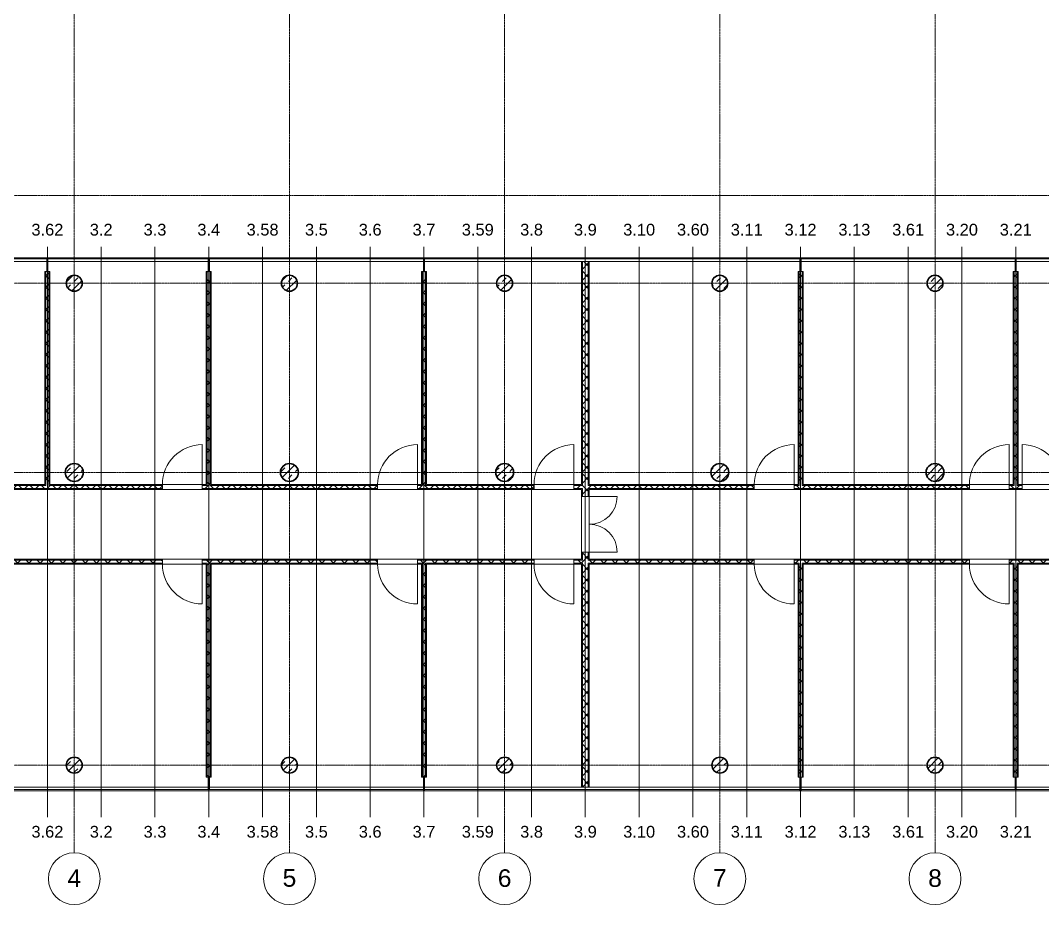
# Model space of a CAD drawing. Header units: millimetres. Extents: x -309577 to 26510, y -302335 to 26695.
# Drawn here: x -278389 to -252740, y -297783 to -275583 of the extents above; entities that cross this region are included whole.
import ezdxf

# ---------------------------------------------------------------- set-up
doc = ezdxf.new("R2010")
doc.units = ezdxf.units.MM
doc.linetypes.add('Rasterlinie', pattern=[22.225, 12.7, -3.175, 3.175, -3.175])
doc.linetypes.add('Über Schnittebene 1', pattern=[1, 0, -1])
for name, color, linetype, lineweight in [('A-DOOR', 1, 'Continuous', 9), ('A-FLOR-OTLN', 6, 'Continuous', 9), ('A-GLAZ', 6, 'Continuous', 9), ('A-WALL', 2, 'Continuous', 9), ('A-WALL-PATT', 2, 'Continuous', 35), ('S-COLS', 6, 'Continuous', 9), ('S-GRID', 1, 'Continuous', 9)]:
    doc.layers.add(name, color=color, linetype=linetype, lineweight=lineweight)
pattern_1 = [(45, (0, 0), (-141.42136, 141.42136), []), (135, (0, 0), (-141.42136, -141.42136), [])]

# ---------------------------------------------------------------- blocks, each defined once
blk = doc.blocks.new('STB Stütze - rund - STB d_40-332858-Ebene 2')
at = {"layer": 'S-COLS'}
for start, end in [(0, 180), (180, 360)]:
    blk.add_arc((0, 0), 200, start, end, dxfattribs=at)
blk = doc.blocks.new('STB Stütze - rund - STB d_45-332859-Ebene 2')
at = {"layer": 'S-COLS'}
for start, end in [(0, 180), (180, 360)]:
    blk.add_arc((0, 0), 225, start, end, dxfattribs=at)
blk = doc.blocks.new('Systemelement - Verglasung-313604-Ebene 2')
at = {"layer": 'A-GLAZ'}
for p, q in [((-155, 15), (155, 15)), ((-155, 15), (-155, -15)), ((155, 15), (155, -15)), ((155, -15), (-155, -15))]:
    blk.add_line(p, q, dxfattribs=at)
blk = doc.blocks.new('Systemelement - Verglasung-313605-Ebene 2')
at = {"layer": 'A-GLAZ'}
for p, q in [((-162, 15), (162, 15)), ((-162, 15), (-162, -15)), ((162, 15), (162, -15)), ((162, -15), (-162, -15))]:
    blk.add_line(p, q, dxfattribs=at)
blk = doc.blocks.new('Systemelement - Verglasung-313606-Ebene 2')
at = {"layer": 'A-GLAZ'}
for p, q in [((-162, 15), (162, 15)), ((-162, 15), (-162, -15)), ((162, 15), (162, -15)), ((162, -15), (-162, -15))]:
    blk.add_line(p, q, dxfattribs=at)
blk = doc.blocks.new('Systemelement - Verglasung-313609-Ebene 2')
at = {"layer": 'A-GLAZ'}
for p, q in [((-155, 15), (155, 15)), ((-155, 15), (-155, -15)), ((155, 15), (155, -15)), ((155, -15), (-155, -15))]:
    blk.add_line(p, q, dxfattribs=at)
blk = doc.blocks.new('Systemelement - Verglasung-313610-Ebene 2')
at = {"layer": 'A-GLAZ'}
for p, q in [((-155, 15), (155, 15)), ((-155, 15), (-155, -15)), ((155, 15), (155, -15)), ((155, -15), (-155, -15))]:
    blk.add_line(p, q, dxfattribs=at)
blk = doc.blocks.new('Systemelement - Verglasung-313611-Ebene 2')
at = {"layer": 'A-GLAZ'}
for p, q in [((-155, 15), (155, 15)), ((-155, 15), (-155, -15)), ((155, 15), (155, -15)), ((155, -15), (-155, -15))]:
    blk.add_line(p, q, dxfattribs=at)
blk = doc.blocks.new('Systemelement - Verglasung-313612-Ebene 2')
at = {"layer": 'A-GLAZ'}
for p, q in [((-162, 15), (162, 15)), ((-162, 15), (-162, -15)), ((162, 15), (162, -15)), ((162, -15), (-162, -15))]:
    blk.add_line(p, q, dxfattribs=at)
blk = doc.blocks.new('Drehflügel 1-flg - Variabel1 - Drehflügel 1-flg - Variabel-349503-Ebene 2')
at = {"layer": 'A-DOOR'}
blk.add_line((500, -1077), (500, -77), dxfattribs=at)
blk.add_arc((500, -77), 1000, 180, 270, dxfattribs=at)
blk = doc.blocks.new('Drehflügel 1-flg - Variabel1 - Drehflügel 1-flg - Variabel-349504-Ebene 2')
at = {"layer": 'A-DOOR'}
blk.add_line((500, 1077), (500, 77), dxfattribs=at)
blk.add_arc((500, 77), 1000, 90, 180, dxfattribs=at)
blk = doc.blocks.new('Drehflügel 2-flg - Variabel1 - Drehflügel 2-flg - 140-349505-Ebene 2')
at = {"layer": 'A-DOOR'}
for p, q in [((-700, 814), (-700, 114)), ((700, 814), (700, 114))]:
    blk.add_line(p, q, dxfattribs=at)
for centre, start, end in [((-700, 114), 360, 90), ((700, 114), 90, 180)]:
    blk.add_arc(centre, 700, start, end, dxfattribs=at)
blk = doc.blocks.new('Systemelement - Verglasung-387222-Ebene 2')
at = {"layer": 'A-GLAZ'}
for p, q in [((2919, 15), (-2919, 15)), ((-2919, 15), (-2919, -15)), ((2919, -15), (2919, 15)), ((-2919, -15), (2919, -15))]:
    blk.add_line(p, q, dxfattribs=at)
blk = doc.blocks.new('STB Stütze - rund - STB d_40-V102-Ebene 2')
at = {"layer": 'S-COLS'}
h = blk.add_hatch(dxfattribs=at)
h.set_pattern_fill('FP_107', color=256, style=0, pattern_type=2)
h.set_pattern_definition([(45, (277038.7, 294282.99), (-179.60512, 179.60512), []), (45, (277218.3, 294282.99), (-179.60512, 179.60512), [127, -127])])
h.paths.add_polyline_path([(24, -199), (71, -187), (114, -165), (150, -133), (177, -93), (194, -48), (200, 0), (194, 48), (177, 93), (150, 133), (114, 165), (71, 187), (24, 199), (-24, 199), (-71, 187), (-114, 165), (-150, 133), (-177, 93), (-194, 48), (-200, 0), (-194, -48), (-177, -93), (-150, -133), (-114, -165), (-71, -187), (-24, -199)], flags=0)
at = {"layer": 'S-COLS', "lineweight": 35}
for start, end in [(360, 180), (180, 360)]:
    blk.add_arc((0, 0), 200, start, end, dxfattribs=at)
blk = doc.blocks.new('STB Stütze - rund - STB d_40-V103-Ebene 2')
at = {"layer": 'S-COLS'}
h = blk.add_hatch(dxfattribs=at)
h.set_pattern_fill('FP_108', color=256, style=0, pattern_type=2)
h.set_pattern_definition([(45, (271638.7, 294282.99), (-179.60512, 179.60512), []), (45, (271818.3, 294282.99), (-179.60512, 179.60512), [127, -127])])
h.paths.add_polyline_path([(24, -199), (71, -187), (114, -165), (150, -133), (177, -93), (194, -48), (200, 0), (194, 48), (177, 93), (150, 133), (114, 165), (71, 187), (24, 199), (-24, 199), (-71, 187), (-114, 165), (-150, 133), (-177, 93), (-194, 48), (-200, 0), (-194, -48), (-177, -93), (-150, -133), (-114, -165), (-71, -187), (-24, -199)], flags=0)
at = {"layer": 'S-COLS', "lineweight": 35}
for start, end in [(360, 180), (180, 360)]:
    blk.add_arc((0, 0), 200, start, end, dxfattribs=at)
blk = doc.blocks.new('STB Stütze - rund - STB d_45-332863-Ebene 2')
at = {"layer": 'S-COLS'}
h = blk.add_hatch(dxfattribs=at)
h.set_pattern_fill('FP_109', color=256, style=0, pattern_type=2)
h.set_pattern_definition([(45, (277038.7, 286932.85), (-179.60512, 179.60512), []), (45, (277218.3, 286932.85), (-179.60512, 179.60512), [127, -127])])
h.paths.add_polyline_path([(0, -225), (50, -219), (98, -203), (140, -176), (176, -140), (203, -98), (219, -50), (225, 0), (219, 50), (203, 98), (176, 140), (140, 176), (98, 203), (50, 219), (0, 225), (-50, 219), (-98, 203), (-140, 176), (-176, 140), (-203, 98), (-219, 50), (-225, 0), (-219, -50), (-203, -98), (-176, -140), (-140, -176), (-98, -203), (-50, -219)], flags=0)
at = {"layer": 'S-COLS', "lineweight": 35}
for start, end in [(360, 180), (180, 360)]:
    blk.add_arc((0, 0), 225, start, end, dxfattribs=at)
blk = doc.blocks.new('STB Stütze - rund - STB d_45-V104-Ebene 2')
at = {"layer": 'S-COLS'}
h = blk.add_hatch(dxfattribs=at)
h.set_pattern_fill('FP_110', color=256, style=0, pattern_type=2)
h.set_pattern_definition([(45, (271638.7, 286932.85), (-179.60512, 179.60512), []), (45, (271818.3, 286932.85), (-179.60512, 179.60512), [127, -127])])
h.paths.add_polyline_path([(0, -225), (50, -219), (98, -203), (140, -176), (176, -140), (203, -98), (219, -50), (225, 0), (219, 50), (203, 98), (176, 140), (140, 176), (98, 203), (50, 219), (0, 225), (-50, 219), (-98, 203), (-140, 176), (-176, 140), (-203, 98), (-219, 50), (-225, 0), (-219, -50), (-203, -98), (-176, -140), (-140, -176), (-98, -203), (-50, -219)], flags=0)
at = {"layer": 'S-COLS', "lineweight": 35}
for start, end in [(360, 180), (180, 360)]:
    blk.add_arc((0, 0), 225, start, end, dxfattribs=at)
blk = doc.blocks.new('STB Stütze - rund - STB d_45-V105-Ebene 2')
at = {"layer": 'S-COLS'}
h = blk.add_hatch(dxfattribs=at)
h.set_pattern_fill('FP_111', color=256, style=0, pattern_type=2)
h.set_pattern_definition([(45, (266238.7, 286932.85), (-179.60512, 179.60512), []), (45, (266418.3, 286932.85), (-179.60512, 179.60512), [127, -127])])
h.paths.add_polyline_path([(0, -225), (50, -219), (98, -203), (140, -176), (176, -140), (203, -98), (219, -50), (225, 0), (219, 50), (203, 98), (176, 140), (140, 176), (98, 203), (50, 219), (0, 225), (-50, 219), (-98, 203), (-140, 176), (-176, 140), (-203, 98), (-219, 50), (-225, 0), (-219, -50), (-203, -98), (-176, -140), (-140, -176), (-98, -203), (-50, -219), (-41, -220)], flags=0)
at = {"layer": 'S-COLS', "lineweight": 35}
for start, end in [(360, 180), (180, 360)]:
    blk.add_arc((0, 0), 225, start, end, dxfattribs=at)
blk = doc.blocks.new('STB Stütze - rund - STB d_45-V106-Ebene 2')
at = {"layer": 'S-COLS'}
h = blk.add_hatch(dxfattribs=at)
h.set_pattern_fill('FP_112', color=256, style=0, pattern_type=2)
h.set_pattern_definition([(45, (260838.7, 286932.85), (-179.60512, 179.60512), []), (45, (261018.3, 286932.85), (-179.60512, 179.60512), [127, -127])])
h.paths.add_polyline_path([(0, -225), (50, -219), (98, -203), (140, -176), (176, -140), (203, -98), (219, -50), (225, 0), (219, 50), (203, 98), (176, 140), (140, 176), (98, 203), (50, 219), (0, 225), (-50, 219), (-98, 203), (-140, 176), (-176, 140), (-203, 98), (-219, 50), (-225, 0), (-219, -50), (-203, -98), (-176, -140), (-140, -176), (-98, -203), (-50, -219)], flags=0)
at = {"layer": 'S-COLS', "lineweight": 35}
for start, end in [(360, 180), (180, 360)]:
    blk.add_arc((0, 0), 225, start, end, dxfattribs=at)
blk = doc.blocks.new('STB Stütze - rund - STB d_45-V107-Ebene 2')
at = {"layer": 'S-COLS'}
h = blk.add_hatch(dxfattribs=at)
h.set_pattern_fill('FP_113', color=256, style=0, pattern_type=2)
h.set_pattern_definition([(45, (255438.7, 286932.85), (-179.60512, 179.60512), []), (45, (255618.3, 286932.85), (-179.60512, 179.60512), [127, -127])])
h.paths.add_polyline_path([(0, -225), (50, -219), (98, -203), (140, -176), (176, -140), (203, -98), (219, -50), (225, 0), (219, 50), (203, 98), (176, 140), (140, 176), (98, 203), (50, 219), (0, 225), (-50, 219), (-98, 203), (-140, 176), (-176, 140), (-203, 98), (-219, 50), (-225, 0), (-219, -50), (-203, -98), (-176, -140), (-140, -176), (-98, -203), (-50, -219)], flags=0)
at = {"layer": 'S-COLS', "lineweight": 35}
for start, end in [(360, 180), (180, 360)]:
    blk.add_arc((0, 0), 225, start, end, dxfattribs=at)
blk = doc.blocks.new('STB Stütze - rund - STB d_40-V109-Ebene 2')
at = {"layer": 'S-COLS'}
h = blk.add_hatch(dxfattribs=at)
h.set_pattern_fill('FP_115', color=256, style=0, pattern_type=2)
h.set_pattern_definition([(45, (271638.7, 282182.99), (-179.60512, 179.60512), []), (45, (271818.3, 282182.99), (-179.60512, 179.60512), [127, -127])])
h.paths.add_polyline_path([(24, -199), (71, -187), (114, -165), (150, -133), (177, -93), (194, -48), (200, 0), (194, 48), (177, 93), (150, 133), (114, 165), (71, 187), (24, 199), (-24, 199), (-71, 187), (-114, 165), (-150, 133), (-177, 93), (-194, 48), (-200, 0), (-194, -48), (-177, -93), (-150, -133), (-114, -165), (-71, -187), (-24, -199)], flags=0)
at = {"layer": 'S-COLS', "lineweight": 35}
for start, end in [(360, 180), (180, 360)]:
    blk.add_arc((0, 0), 200, start, end, dxfattribs=at)
blk = doc.blocks.new('STB Stütze - rund - STB d_40-V110-Ebene 2')
at = {"layer": 'S-COLS'}
h = blk.add_hatch(dxfattribs=at)
h.set_pattern_fill('FP_116', color=256, style=0, pattern_type=2)
h.set_pattern_definition([(45, (266238.7, 282182.99), (-179.60512, 179.60512), []), (45, (266418.3, 282182.99), (-179.60512, 179.60512), [127, -127])])
h.paths.add_polyline_path([(24, -199), (71, -187), (114, -165), (150, -133), (177, -93), (194, -48), (200, 0), (194, 48), (177, 93), (150, 133), (114, 165), (71, 187), (24, 199), (-24, 199), (-71, 187), (-114, 165), (-150, 133), (-177, 93), (-194, 48), (-200, 0), (-194, -48), (-177, -93), (-150, -133), (-114, -165), (-71, -187), (-24, -199)], flags=0)
at = {"layer": 'S-COLS', "lineweight": 35}
for start, end in [(360, 180), (180, 360)]:
    blk.add_arc((0, 0), 200, start, end, dxfattribs=at)
blk = doc.blocks.new('STB Stütze - rund - STB d_40-V111-Ebene 2')
at = {"layer": 'S-COLS'}
h = blk.add_hatch(dxfattribs=at)
h.set_pattern_fill('FP_117', color=256, style=0, pattern_type=2)
h.set_pattern_definition([(45, (260838.7, 282182.99), (-179.60512, 179.60512), []), (45, (261018.3, 282182.99), (-179.60512, 179.60512), [127, -127])])
h.paths.add_polyline_path([(24, -199), (71, -187), (114, -165), (150, -133), (177, -93), (194, -48), (200, 0), (194, 48), (177, 93), (150, 133), (114, 165), (71, 187), (24, 199), (-24, 199), (-71, 187), (-114, 165), (-150, 133), (-177, 93), (-194, 48), (-200, 0), (-194, -48), (-177, -93), (-150, -133), (-114, -165), (-71, -187), (-24, -199)], flags=0)
at = {"layer": 'S-COLS', "lineweight": 35}
for start, end in [(360, 180), (180, 360)]:
    blk.add_arc((0, 0), 200, start, end, dxfattribs=at)
blk = doc.blocks.new('STB Stütze - rund - STB d_40-V112-Ebene 2')
at = {"layer": 'S-COLS'}
h = blk.add_hatch(dxfattribs=at)
h.set_pattern_fill('FP_118', color=256, style=0, pattern_type=2)
h.set_pattern_definition([(45, (277038.7, 282182.99), (-179.60512, 179.60512), []), (45, (277218.3, 282182.99), (-179.60512, 179.60512), [127, -127])])
h.paths.add_polyline_path([(24, -199), (71, -187), (114, -165), (150, -133), (177, -93), (194, -48), (200, 0), (194, 48), (177, 93), (150, 133), (114, 165), (71, 187), (24, 199), (-24, 199), (-71, 187), (-114, 165), (-150, 133), (-177, 93), (-194, 48), (-200, 0), (-194, -48), (-177, -93), (-150, -133), (-114, -165), (-71, -187), (-24, -199)], flags=0)
at = {"layer": 'S-COLS', "lineweight": 35}
for start, end in [(360, 180), (180, 360)]:
    blk.add_arc((0, 0), 200, start, end, dxfattribs=at)
blk = doc.blocks.new('STB Stütze - rund - STB d_40-V113-Ebene 2')
at = {"layer": 'S-COLS'}
h = blk.add_hatch(dxfattribs=at)
h.set_pattern_fill('FP_119', color=256, style=0, pattern_type=2)
h.set_pattern_definition([(45, (255438.7, 282182.99), (-179.60512, 179.60512), []), (45, (255618.3, 282182.99), (-179.60512, 179.60512), [127, -127])])
h.paths.add_polyline_path([(24, -199), (71, -187), (114, -165), (150, -133), (177, -93), (194, -48), (200, 0), (194, 48), (177, 93), (150, 133), (114, 165), (71, 187), (24, 199), (-24, 199), (-71, 187), (-114, 165), (-150, 133), (-177, 93), (-194, 48), (-200, 0), (-194, -48), (-177, -93), (-150, -133), (-114, -165), (-71, -187), (-24, -199)], flags=0)
at = {"layer": 'S-COLS', "lineweight": 35}
for start, end in [(360, 180), (180, 360)]:
    blk.add_arc((0, 0), 200, start, end, dxfattribs=at)
blk = doc.blocks.new('STB Stütze - rund - STB d_40-V115-Ebene 2')
at = {"layer": 'S-COLS'}
h = blk.add_hatch(dxfattribs=at)
h.set_pattern_fill('FP_121', color=256, style=0, pattern_type=2)
h.set_pattern_definition([(45, (255438.7, 294282.99), (-179.60512, 179.60512), []), (45, (255618.3, 294282.99), (-179.60512, 179.60512), [127, -127])])
h.paths.add_polyline_path([(24, -199), (71, -187), (114, -165), (150, -133), (177, -93), (194, -48), (200, 0), (194, 48), (177, 93), (150, 133), (114, 165), (71, 187), (24, 199), (-24, 199), (-71, 187), (-114, 165), (-150, 133), (-177, 93), (-194, 48), (-200, 0), (-194, -48), (-177, -93), (-150, -133), (-114, -165), (-71, -187), (-24, -199)], flags=0)
at = {"layer": 'S-COLS', "lineweight": 35}
for start, end in [(360, 180), (180, 360)]:
    blk.add_arc((0, 0), 200, start, end, dxfattribs=at)
blk = doc.blocks.new('STB Stütze - rund - STB d_40-V117-Ebene 2')
at = {"layer": 'S-COLS'}
h = blk.add_hatch(dxfattribs=at)
h.set_pattern_fill('FP_123', color=256, style=0, pattern_type=2)
h.set_pattern_definition([(45, (260838.7, 294282.99), (-179.60512, 179.60512), []), (45, (261018.3, 294282.99), (-179.60512, 179.60512), [127, -127])])
h.paths.add_polyline_path([(24, -199), (71, -187), (114, -165), (150, -133), (177, -93), (194, -48), (200, 0), (194, 48), (177, 93), (150, 133), (114, 165), (71, 187), (24, 199), (-24, 199), (-71, 187), (-114, 165), (-150, 133), (-177, 93), (-194, 48), (-200, 0), (-194, -48), (-177, -93), (-150, -133), (-114, -165), (-71, -187), (-24, -199)], flags=0)
at = {"layer": 'S-COLS', "lineweight": 35}
for start, end in [(360, 180), (180, 360)]:
    blk.add_arc((0, 0), 200, start, end, dxfattribs=at)
blk = doc.blocks.new('STB Stütze - rund - STB d_40-V118-Ebene 2')
at = {"layer": 'S-COLS'}
h = blk.add_hatch(dxfattribs=at)
h.set_pattern_fill('FP_124', color=256, style=0, pattern_type=2)
h.set_pattern_definition([(45, (266238.7, 294282.99), (-179.60512, 179.60512), []), (45, (266418.3, 294282.99), (-179.60512, 179.60512), [127, -127])])
h.paths.add_polyline_path([(24, -199), (71, -187), (114, -165), (150, -133), (177, -93), (194, -48), (200, 0), (194, 48), (177, 93), (150, 133), (114, 165), (71, 187), (24, 199), (-24, 199), (-71, 187), (-114, 165), (-150, 133), (-177, 93), (-194, 48), (-200, 0), (-194, -48), (-177, -93), (-150, -133), (-114, -165), (-71, -187), (-24, -199)], flags=0)
at = {"layer": 'S-COLS', "lineweight": 35}
for start, end in [(360, 180), (180, 360)]:
    blk.add_arc((0, 0), 200, start, end, dxfattribs=at)
blk = doc.blocks.new('Systemelement - Verglasung-V124-Ebene 2')
at = {"layer": 'A-GLAZ'}
for p, q in [((155, 15), (-155, 15)), ((-155, 15), (-155, -15)), ((155, -15), (155, 15)), ((-155, -15), (155, -15))]:
    blk.add_line(p, q, dxfattribs=at)
blk = doc.blocks.new('Systemelement - Verglasung-V125-Ebene 2')
at = {"layer": 'A-GLAZ'}
for p, q in [((162, 15), (-162, 15)), ((-162, 15), (-162, -15)), ((162, -15), (162, 15)), ((-162, -15), (162, -15))]:
    blk.add_line(p, q, dxfattribs=at)
blk = doc.blocks.new('Systemelement - Verglasung-V126-Ebene 2')
at = {"layer": 'A-GLAZ'}
for p, q in [((162, 15), (-162, 15)), ((-162, 15), (-162, -15)), ((162, -15), (162, 15)), ((-162, -15), (162, -15))]:
    blk.add_line(p, q, dxfattribs=at)
blk = doc.blocks.new('Systemelement - Verglasung-V129-Ebene 2')
at = {"layer": 'A-GLAZ'}
for p, q in [((155, 15), (-155, 15)), ((-155, 15), (-155, -15)), ((155, -15), (155, 15)), ((-155, -15), (155, -15))]:
    blk.add_line(p, q, dxfattribs=at)
blk = doc.blocks.new('Systemelement - Verglasung-V130-Ebene 2')
at = {"layer": 'A-GLAZ'}
for p, q in [((155, 15), (-155, 15)), ((-155, 15), (-155, -15)), ((155, -15), (155, 15)), ((-155, -15), (155, -15))]:
    blk.add_line(p, q, dxfattribs=at)
blk = doc.blocks.new('Systemelement - Verglasung-V131-Ebene 2')
at = {"layer": 'A-GLAZ'}
for p, q in [((155, 15), (-155, 15)), ((-155, 15), (-155, -15)), ((155, -15), (155, 15)), ((-155, -15), (155, -15))]:
    blk.add_line(p, q, dxfattribs=at)
blk = doc.blocks.new('Systemelement - Verglasung-V132-Ebene 2')
at = {"layer": 'A-GLAZ'}
for p, q in [((162, 15), (-162, 15)), ((-162, 15), (-162, -15)), ((162, -15), (162, 15)), ((-162, -15), (162, -15))]:
    blk.add_line(p, q, dxfattribs=at)
blk = doc.blocks.new('Drehflügel 1-flg - Variabel1 - Drehflügel 1-flg - Variabel-V133-Ebene 2')
at = {"layer": 'A-DOOR', "linetype": 'Über Schnittebene 1'}
for p, q in [((500, 48), (-500, 48)), ((-500, -77), (500, -77))]:
    blk.add_line(p, q, dxfattribs=at)
at = {"layer": 'A-DOOR'}
blk.add_line((500, -1077), (500, -77), dxfattribs=at)
blk.add_arc((500, -77), 1000, 180, 270, dxfattribs=at)
blk = doc.blocks.new('Drehflügel 1-flg - Variabel1 - Drehflügel 1-flg - Variabel-V134-Ebene 2')
at = {"layer": 'A-DOOR'}
blk.add_line((500, 1077), (500, 77), dxfattribs=at)
at = {"layer": 'A-DOOR', "linetype": 'Über Schnittebene 1'}
for p, q in [((-500, 77), (500, 77)), ((500, -48), (-500, -48))]:
    blk.add_line(p, q, dxfattribs=at)
at = {"layer": 'A-DOOR'}
blk.add_arc((500, 77), 1000, 90, 180, dxfattribs=at)
blk = doc.blocks.new('Drehflügel 2-flg - Variabel1 - Drehflügel 2-flg - 140-V181-Ebene 2')
at = {"layer": 'A-DOOR'}
for p, q in [((-700, 814), (-700, 114)), ((700, 814), (700, 114))]:
    blk.add_line(p, q, dxfattribs=at)
at = {"layer": 'A-DOOR', "linetype": 'Über Schnittebene 1'}
for p, q in [((-700, 114), (700, 114)), ((700, -86), (-700, -86))]:
    blk.add_line(p, q, dxfattribs=at)
at = {"layer": 'A-DOOR'}
for centre, start, end in [((-700, 114), 360, 90), ((700, 114), 90, 180)]:
    blk.add_arc(centre, 700, start, end, dxfattribs=at)
blk = doc.blocks.new('Systemelement - Verglasung-392769-Ebene 2')
at = {"layer": 'A-GLAZ'}
for p, q in [((2700, 15), (-2700, 15)), ((-2700, 15), (-2700, -15)), ((2700, -15), (2700, 15)), ((-2700, -15), (2700, -15))]:
    blk.add_line(p, q, dxfattribs=at)
blk = doc.blocks.new('Systemelement - Verglasung-392770-Ebene 2')
at = {"layer": 'A-GLAZ'}
for p, q in [((2702.5, 15), (-2702.5, 15)), ((-2702.5, 15), (-2702.5, -15)), ((2702.5, -15), (2702.5, 15)), ((-2702.5, -15), (2702.5, -15))]:
    blk.add_line(p, q, dxfattribs=at)
blk = doc.blocks.new('Systemelement - Verglasung-392771-Ebene 2')
at = {"layer": 'A-GLAZ'}
for p, q in [((45862, 15), (-45862, 15)), ((-45862, 15), (-45862, -15)), ((-45862, -15), (45862, -15))]:
    blk.add_line(p, q, dxfattribs=at)
blk = doc.blocks.new('Systemelement - Verglasung-392772-Ebene 2')
at = {"layer": 'A-GLAZ'}
for p, q in [((14262.5, 15), (-14262.5, 15)), ((-14262.5, 15), (-14262.5, -15)), ((14262.5, -15), (14262.5, 15)), ((-14262.5, -15), (14262.5, -15))]:
    blk.add_line(p, q, dxfattribs=at)
blk = doc.blocks.new('Raster - Rasterbeschriftung-194804-Ebene 2')
at = {"layer": 'S-GRID'}
blk.add_circle((0, 0), 6.5, dxfattribs=at)

msp = doc.modelspace()

# ---------------------------------------------------------------- hatches: boundary and pattern name
at = {"layer": 'A-WALL-PATT', "lineweight": 9}
h = msp.add_hatch(dxfattribs=at)
h.set_pattern_fill('FP_59', color=256, style=0, pattern_type=2)
h.set_pattern_definition(pattern_1)
h.paths.add_polyline_path([(-264289, -294833), (-264139, -294833), (-264139, -289208), (-264289, -289208), (-264289, -291234)], flags=0)
h.paths.add_polyline_path([(-264139, -289133), (-264139, -288933), (-264289, -288933), (-264289, -289133)], flags=0)
h.paths.add_polyline_path([(-264139, -287533), (-264139, -287333), (-264289, -287333), (-264289, -287533)], flags=0)
h.paths.add_polyline_path([(-264139, -287258), (-264139, -281633), (-264289, -281633), (-264289, -287258)], flags=0)
h = msp.add_hatch(dxfattribs=at)
h.set_pattern_fill('FP_59', color=256, style=0, pattern_type=2)
h.set_pattern_definition(pattern_1)
h.paths.add_polyline_path([(-277676, -287258), (-277676, -281883), (-277751, -281883), (-277751, -287258)], flags=0)
h = msp.add_hatch(dxfattribs=at)
h.set_pattern_fill('FP_59', color=256, style=0, pattern_type=2)
h.set_pattern_definition(pattern_1)
h.paths.add_polyline_path([(-273626, -287258), (-273626, -281883), (-273701, -281883), (-273701, -287258)], flags=0)
h = msp.add_hatch(dxfattribs=at)
h.set_pattern_fill('FP_59', color=256, style=0, pattern_type=2)
h.set_pattern_definition(pattern_1)
h.paths.add_polyline_path([(-268226, -287258), (-268226, -281883), (-268301, -281883), (-268301, -287258)], flags=0)
h = msp.add_hatch(dxfattribs=at)
h.set_pattern_fill('FP_59', color=256, style=0, pattern_type=2)
h.set_pattern_definition(pattern_1)
h.paths.add_polyline_path([(-258851, -287258), (-258776, -287258), (-258776, -281883), (-258851, -281883), (-258851, -287233)], flags=0)
h = msp.add_hatch(dxfattribs=at)
h.set_pattern_fill('FP_59', color=256, style=0, pattern_type=2)
h.set_pattern_definition(pattern_1)
h.paths.add_polyline_path([(-253376, -287258), (-253376, -281883), (-253451, -281883), (-253451, -287258)], flags=0)
h = msp.add_hatch(dxfattribs=at)
h.set_pattern_fill('FP_59', color=256, style=0, pattern_type=2)
h.set_pattern_definition(pattern_1)
h.paths.add_polyline_path([(-244577, -287333), (-244026, -287333), (-244026, -287258), (-248316, -287258), (-248316, -287333), (-246024, -287333)], flags=0)
h.paths.add_polyline_path([(-283051, -287333), (-282451, -287333), (-282451, -287258), (-283051, -287258)], flags=0)
h.paths.add_polyline_path([(-281451, -287333), (-274826, -287333), (-274826, -287258), (-281451, -287258)], flags=0)
h.paths.add_polyline_path([(-249201, -287333), (-249201, -287258), (-252251, -287258), (-252251, -287333), (-250365, -287333)], flags=0)
h.paths.add_polyline_path([(-273826, -287333), (-269426, -287333), (-269426, -287258), (-273826, -287258)], flags=0)
h.paths.add_polyline_path([(-253576, -287333), (-253251, -287333), (-253251, -287258), (-253576, -287258)], flags=0)
h.paths.add_polyline_path([(-268426, -287333), (-265501, -287333), (-265501, -287258), (-268426, -287258)], flags=0)
h.paths.add_polyline_path([(-254576, -287333), (-254576, -287258), (-258976, -287258), (-258976, -287333), (-254705, -287333)], flags=0)
h.paths.add_polyline_path([(-264501, -287333), (-259976, -287333), (-259976, -287258), (-264501, -287258)], flags=0)
h = msp.add_hatch(dxfattribs=at)
h.set_pattern_fill('FP_59', color=256, style=0, pattern_type=2)
h.set_pattern_definition(pattern_1)
h.paths.add_polyline_path([(-243130, -289208), (-242801, -289208), (-242801, -289133), (-246851, -289133), (-246851, -289208), (-246024, -289208)], flags=0)
h.paths.add_polyline_path([(-280226, -289208), (-280226, -289133), (-283051, -289133), (-283051, -289208), (-280748, -289208)], flags=0)
h.paths.add_polyline_path([(-279026, -289208), (-274826, -289208), (-274826, -289133), (-279226, -289133), (-279226, -289208), (-279101, -289208)], flags=0)
h.paths.add_polyline_path([(-248051, -289208), (-247851, -289208), (-247851, -289133), (-248176, -289133), (-248176, -289208)], flags=0)
h.paths.add_polyline_path([(-249176, -289208), (-249176, -289133), (-253576, -289133), (-253576, -289208), (-251811, -289208)], flags=0)
h.paths.add_polyline_path([(-273626, -289208), (-269426, -289208), (-269426, -289133), (-273826, -289133), (-273826, -289208), (-273701, -289208)], flags=0)
h.paths.add_polyline_path([(-254576, -289208), (-254576, -289133), (-258976, -289133), (-258976, -289208), (-254705, -289208)], flags=0)
h.paths.add_polyline_path([(-259976, -289208), (-259976, -289133), (-264501, -289133), (-264501, -289208), (-260493, -289208)], flags=0)
h.paths.add_polyline_path([(-268226, -289208), (-265501, -289208), (-265501, -289133), (-268426, -289133), (-268426, -289208), (-268301, -289208)], flags=0)
h = msp.add_hatch(dxfattribs=at)
h.set_pattern_fill('FP_59', color=256, style=0, pattern_type=2)
h.set_pattern_definition(pattern_1)
h.paths.add_polyline_path([(-273701, -294583), (-273626, -294583), (-273626, -289208), (-273701, -289208), (-273701, -291234)], flags=0)
h = msp.add_hatch(dxfattribs=at)
h.set_pattern_fill('FP_59', color=256, style=0, pattern_type=2)
h.set_pattern_definition(pattern_1)
h.paths.add_polyline_path([(-268301, -294583), (-268226, -294583), (-268226, -289208), (-268301, -289208), (-268301, -291234)], flags=0)
h = msp.add_hatch(dxfattribs=at)
h.set_pattern_fill('FP_59', color=256, style=0, pattern_type=2)
h.set_pattern_definition(pattern_1)
h.paths.add_polyline_path([(-258776, -294583), (-258776, -289208), (-258851, -289208), (-258851, -294583)], flags=0)
h = msp.add_hatch(dxfattribs=at)
h.set_pattern_fill('FP_59', color=256, style=0, pattern_type=2)
h.set_pattern_definition(pattern_1)
h.paths.add_polyline_path([(-253451, -294583), (-253376, -294583), (-253376, -289208), (-253451, -289208), (-253451, -291234)], flags=0)

# ---------------------------------------------------------------- linework, layer by layer
at = {"layer": 'A-FLOR-OTLN'}
for p, q in [((-282399, -281543), (-244639, -281543)), ((-277729, -281633), (-283051, -281633)), ((-273679, -281633), (-277699, -281633)), ((-268279, -281633), (-273649, -281633)), ((-264314, -281633), (-268249, -281633)), ((-258829, -281633), (-264114, -281633)), ((-253429, -281633), (-258799, -281633)), ((-249379, -281633), (-253399, -281633)), ((-279049, -294833), (-273679, -294833)), ((-273649, -294833), (-268279, -294833)), ((-268249, -294833), (-264314, -294833)), ((-264114, -294833), (-258829, -294833)), ((-258799, -294833), (-253429, -294833)), ((-253399, -294833), (-248029, -294833))]:
    msp.add_line(p, q, dxfattribs=at)
at = {"layer": 'A-WALL'}
for p, q in [((-264314, -287233), (-264314, -281633)), ((-264114, -281633), (-264314, -281633)), ((-264289, -287258), (-264289, -281633)), ((-264139, -287258), (-264139, -281633)), ((-264114, -281633), (-264114, -287233)), ((-277776, -287233), (-277776, -281883)), ((-277651, -281883), (-277776, -281883)), ((-277751, -287258), (-277751, -281883)), ((-277676, -287258), (-277676, -281883)), ((-277651, -281883), (-277651, -287233)), ((-273726, -287233), (-273726, -281883)), ((-273601, -281883), (-273726, -281883)), ((-273701, -287258), (-273701, -281883)), ((-273626, -287258), (-273626, -281883)), ((-273601, -281883), (-273601, -287233)), ((-268326, -287233), (-268326, -281883)), ((-268201, -281883), (-268326, -281883)), ((-268301, -287258), (-268301, -281883)), ((-268226, -287258), (-268226, -281883)), ((-268201, -281883), (-268201, -287233)), ((-258876, -287233), (-258876, -281883)), ((-258751, -281883), (-258876, -281883)), ((-258851, -287258), (-258851, -281883)), ((-258776, -287258), (-258776, -281883)), ((-258751, -281883), (-258751, -287233)), ((-253476, -287233), (-253476, -281883)), ((-253351, -281883), (-253476, -281883)), ((-253451, -287258), (-253451, -281883)), ((-253376, -287258), (-253376, -281883)), ((-253351, -281883), (-253351, -287233)), ((-281451, -287258), (-277751, -287258)), ((-277676, -287258), (-274826, -287258)), ((-274826, -287233), (-273826, -287233)), ((-273826, -287258), (-273701, -287258)), ((-273626, -287258), (-269426, -287258)), ((-269426, -287233), (-268426, -287233)), ((-268426, -287258), (-268301, -287258)), ((-268226, -287258), (-265501, -287258)), ((-265501, -287233), (-264501, -287233)), ((-264501, -287258), (-264289, -287258)), ((-264139, -287258), (-259976, -287258)), ((-259976, -287233), (-258976, -287233)), ((-258976, -287258), (-258851, -287258)), ((-258776, -287258), (-254576, -287258)), ((-254576, -287233), (-253576, -287233)), ((-253576, -287258), (-253451, -287258)), ((-253376, -287258), (-253251, -287258)), ((-253251, -287233), (-252251, -287233)), ((-264501, -287358), (-282451, -287358)), ((-281451, -287333), (-274826, -287333)), ((-273826, -287333), (-269426, -287333)), ((-268426, -287333), (-265501, -287333)), ((-264501, -287333), (-264289, -287333)), ((-264289, -287533), (-264289, -287333)), ((-264139, -287333), (-259976, -287333)), ((-264139, -287533), (-264139, -287333)), ((-248316, -287358), (-259976, -287358)), ((-258976, -287333), (-254576, -287333)), ((-253576, -287333), (-253251, -287333)), ((-264314, -288933), (-264314, -287533)), ((-264114, -287533), (-264114, -288933)), ((-264289, -289133), (-264289, -288933)), ((-264139, -289133), (-264139, -288933)), ((-280226, -289108), (-264501, -289108)), ((-279226, -289133), (-274826, -289133)), ((-279026, -289208), (-274826, -289208)), ((-273826, -289233), (-274826, -289233)), ((-273826, -289133), (-269426, -289133)), ((-273826, -289208), (-273701, -289208)), ((-273726, -294583), (-273726, -289233)), ((-273701, -294583), (-273701, -289208)), ((-273626, -289208), (-269426, -289208)), ((-273626, -294583), (-273626, -289208)), ((-273601, -289233), (-273601, -294583)), ((-268426, -289233), (-269426, -289233)), ((-268426, -289133), (-265501, -289133)), ((-268426, -289208), (-268301, -289208)), ((-268326, -294583), (-268326, -289233)), ((-268301, -294583), (-268301, -289208)), ((-268226, -294583), (-268226, -289208)), ((-268226, -289208), (-265501, -289208)), ((-268201, -289233), (-268201, -294583)), ((-264501, -289233), (-265501, -289233)), ((-264501, -289133), (-264289, -289133)), ((-264501, -289208), (-264289, -289208)), ((-264314, -294833), (-264314, -289233)), ((-264289, -294833), (-264289, -289208)), ((-264139, -289133), (-259976, -289133)), ((-264139, -289208), (-259976, -289208)), ((-264139, -294833), (-264139, -289208)), ((-264114, -289233), (-264114, -294833)), ((-259976, -289108), (-246851, -289108)), ((-258976, -289233), (-259976, -289233)), ((-258976, -289133), (-254576, -289133)), ((-258976, -289208), (-258851, -289208)), ((-258876, -294583), (-258876, -289233)), ((-258851, -294583), (-258851, -289208)), ((-258776, -289208), (-254576, -289208)), ((-258776, -294583), (-258776, -289208)), ((-258751, -289233), (-258751, -294583)), ((-253576, -289233), (-254576, -289233)), ((-253576, -289133), (-249176, -289133)), ((-253576, -289208), (-253451, -289208)), ((-253476, -294583), (-253476, -289233)), ((-253451, -294583), (-253451, -289208)), ((-253376, -289208), (-249176, -289208)), ((-253376, -294583), (-253376, -289208)), ((-253351, -289233), (-253351, -294583)), ((-273601, -294583), (-273726, -294583)), ((-268201, -294583), (-268326, -294583)), ((-258751, -294583), (-258876, -294583)), ((-253351, -294583), (-253476, -294583)), ((-264114, -294833), (-264314, -294833))]:
    msp.add_line(p, q, dxfattribs=at)
at = {"layer": 'A-WALL', "color": 7}
for p, q in [((-277776, -287233), (-281451, -287233)), ((-274826, -287233), (-277651, -287233)), ((-274826, -287358), (-274826, -287233)), ((-273726, -287233), (-273826, -287233)), ((-273826, -287233), (-273826, -287358)), ((-269426, -287233), (-273601, -287233)), ((-269426, -287358), (-269426, -287233)), ((-268326, -287233), (-268426, -287233)), ((-268426, -287233), (-268426, -287358)), ((-265501, -287233), (-268201, -287233)), ((-265501, -287358), (-265501, -287233)), ((-264314, -287233), (-264501, -287233)), ((-264501, -287233), (-264501, -287358)), ((-259976, -287233), (-264114, -287233)), ((-259976, -287358), (-259976, -287233)), ((-258876, -287233), (-258976, -287233)), ((-258976, -287233), (-258976, -287358)), ((-254576, -287233), (-258751, -287233)), ((-254576, -287358), (-254576, -287233)), ((-253476, -287233), (-253576, -287233)), ((-253576, -287233), (-253576, -287358)), ((-253251, -287233), (-253351, -287233)), ((-253251, -287358), (-253251, -287233)), ((-264501, -287358), (-264314, -287358)), ((-264314, -287358), (-264314, -287533)), ((-264114, -287358), (-259976, -287358)), ((-264114, -287533), (-264114, -287358)), ((-264314, -287533), (-264114, -287533)), ((-264314, -288933), (-264314, -289108)), ((-264114, -288933), (-264314, -288933)), ((-264114, -289108), (-264114, -288933)), ((-279001, -289233), (-274826, -289233)), ((-274826, -289233), (-274826, -289108)), ((-273826, -289108), (-273826, -289233)), ((-273826, -289233), (-273726, -289233)), ((-273601, -289233), (-269426, -289233)), ((-269426, -289233), (-269426, -289108)), ((-268426, -289108), (-268426, -289233)), ((-268426, -289233), (-268326, -289233)), ((-268201, -289233), (-265501, -289233)), ((-265501, -289233), (-265501, -289108)), ((-264314, -289108), (-264501, -289108)), ((-264501, -289108), (-264501, -289233)), ((-264501, -289233), (-264314, -289233)), ((-259976, -289108), (-264114, -289108)), ((-264114, -289233), (-259976, -289233)), ((-259976, -289233), (-259976, -289108)), ((-258976, -289108), (-258976, -289233)), ((-258976, -289233), (-258876, -289233)), ((-258751, -289233), (-254576, -289233)), ((-254576, -289233), (-254576, -289108)), ((-253576, -289108), (-253576, -289233)), ((-253576, -289233), (-253476, -289233)), ((-253351, -289233), (-249176, -289233))]:
    msp.add_line(p, q, dxfattribs=at)
at = {"layer": 'S-GRID', "linetype": 'Rasterlinie'}
for p, q in [((-277039, -296483), (-277039, -235883)), ((-271639, -235883), (-271639, -296483)), ((-266239, -296483), (-266239, -235883)), ((-260839, -235883), (-260839, -296483)), ((-255439, -296483), (-255439, -235883)), ((-297439, -279983), (-175468, -279983)), ((-297439, -282183), (-175468, -282183)), ((-175468, -286933), (-297439, -286933)), ((-297439, -294283), (-175468, -294283))]:
    msp.add_line(p, q, dxfattribs=at)
at = {"layer": 'S-GRID', "lineweight": 18}
for p, q in [((-277714, -295585), (-277714, -281267)), ((-276364, -295585), (-276364, -281267)), ((-275014, -295585), (-275014, -281267)), ((-273664, -295585), (-273664, -281267)), ((-272314, -295585), (-272314, -281267)), ((-270964, -295585), (-270964, -281267)), ((-269614, -295585), (-269614, -281267)), ((-268264, -295585), (-268264, -281267)), ((-266914, -295585), (-266914, -281267)), ((-265564, -295585), (-265564, -281267)), ((-264214, -295585), (-264214, -281267)), ((-262864, -295585), (-262864, -281267)), ((-261514, -295585), (-261514, -281267)), ((-260164, -295585), (-260164, -281267)), ((-258814, -295585), (-258814, -281267)), ((-257464, -295585), (-257464, -281267)), ((-256114, -295585), (-256114, -281267)), ((-254764, -295585), (-254764, -281267)), ((-253414, -295585), (-253414, -281267))]:
    msp.add_line(p, q, dxfattribs=at)

# ---------------------------------------------------------------- block references
at = {"layer": 'A-DOOR'}
for name, p in [('Drehflügel 1-flg - Variabel1 - Drehflügel 1-flg - Variabel-349504-Ebene 2', (-274326, -287310)), ('Drehflügel 1-flg - Variabel1 - Drehflügel 1-flg - Variabel-V134-Ebene 2', (-274326, -287310)), ('Drehflügel 1-flg - Variabel1 - Drehflügel 1-flg - Variabel-349504-Ebene 2', (-268926, -287310)), ('Drehflügel 1-flg - Variabel1 - Drehflügel 1-flg - Variabel-V134-Ebene 2', (-268926, -287310)), ('Drehflügel 1-flg - Variabel1 - Drehflügel 1-flg - Variabel-349504-Ebene 2', (-265001, -287310)), ('Drehflügel 1-flg - Variabel1 - Drehflügel 1-flg - Variabel-V134-Ebene 2', (-265001, -287310)), ('Drehflügel 1-flg - Variabel1 - Drehflügel 1-flg - Variabel-349504-Ebene 2', (-259476, -287310)), ('Drehflügel 1-flg - Variabel1 - Drehflügel 1-flg - Variabel-V134-Ebene 2', (-259476, -287310)), ('Drehflügel 1-flg - Variabel1 - Drehflügel 1-flg - Variabel-349504-Ebene 2', (-254076, -287310)), ('Drehflügel 1-flg - Variabel1 - Drehflügel 1-flg - Variabel-V134-Ebene 2', (-254076, -287310)), ('Drehflügel 1-flg - Variabel1 - Drehflügel 1-flg - Variabel-V133-Ebene 2', (-274326, -289156)), ('Drehflügel 1-flg - Variabel1 - Drehflügel 1-flg - Variabel-349503-Ebene 2', (-274326, -289156)), ('Drehflügel 1-flg - Variabel1 - Drehflügel 1-flg - Variabel-V133-Ebene 2', (-268926, -289156)), ('Drehflügel 1-flg - Variabel1 - Drehflügel 1-flg - Variabel-349503-Ebene 2', (-268926, -289156)), ('Drehflügel 1-flg - Variabel1 - Drehflügel 1-flg - Variabel-V133-Ebene 2', (-265001, -289156)), ('Drehflügel 1-flg - Variabel1 - Drehflügel 1-flg - Variabel-349503-Ebene 2', (-265001, -289156)), ('Drehflügel 1-flg - Variabel1 - Drehflügel 1-flg - Variabel-V133-Ebene 2', (-259476, -289156)), ('Drehflügel 1-flg - Variabel1 - Drehflügel 1-flg - Variabel-349503-Ebene 2', (-259476, -289156)), ('Drehflügel 1-flg - Variabel1 - Drehflügel 1-flg - Variabel-V133-Ebene 2', (-254076, -289156)), ('Drehflügel 1-flg - Variabel1 - Drehflügel 1-flg - Variabel-349503-Ebene 2', (-254076, -289156))]:
    msp.add_blockref(name, p, dxfattribs=at)
for name, p, rotation in [('Drehflügel 1-flg - Variabel1 - Drehflügel 1-flg - Variabel-349503-Ebene 2', (-252751, -287310), 180), ('Drehflügel 1-flg - Variabel1 - Drehflügel 1-flg - Variabel-V133-Ebene 2', (-252751, -287310), 180), ('Drehflügel 2-flg - Variabel1 - Drehflügel 2-flg - 140-V181-Ebene 2', (-264228, -288233), 270), ('Drehflügel 2-flg - Variabel1 - Drehflügel 2-flg - 140-349505-Ebene 2', (-264228, -288233), 270)]:
    msp.add_blockref(name, p, dxfattribs=dict(at, rotation=rotation))
at = {"layer": 'A-GLAZ'}
for name, p, rotation in [('Systemelement - Verglasung-387222-Ebene 2', (-280720, -281558), 180), ('Systemelement - Verglasung-313612-Ebene 2', (-277714, -281720), 90), ('Systemelement - Verglasung-V132-Ebene 2', (-277714, -281720), 90), ('Systemelement - Verglasung-313611-Ebene 2', (-273664, -281728), 90), ('Systemelement - Verglasung-V131-Ebene 2', (-273664, -281728), 90), ('Systemelement - Verglasung-313609-Ebene 2', (-268264, -281728), 90), ('Systemelement - Verglasung-V129-Ebene 2', (-268264, -281728), 90), ('Systemelement - Verglasung-313610-Ebene 2', (-258814, -281728), 90), ('Systemelement - Verglasung-V130-Ebene 2', (-258814, -281728), 90), ('Systemelement - Verglasung-313609-Ebene 2', (-253414, -281728), 90), ('Systemelement - Verglasung-V129-Ebene 2', (-253414, -281728), 90), ('Systemelement - Verglasung-313604-Ebene 2', (-273664, -294738), 270), ('Systemelement - Verglasung-V124-Ebene 2', (-273664, -294738), 270), ('Systemelement - Verglasung-313605-Ebene 2', (-268264, -294745), 270), ('Systemelement - Verglasung-V125-Ebene 2', (-268264, -294745), 270), ('Systemelement - Verglasung-313606-Ebene 2', (-258814, -294745), 270), ('Systemelement - Verglasung-V126-Ebene 2', (-258814, -294745), 270), ('Systemelement - Verglasung-313604-Ebene 2', (-253414, -294738), 270), ('Systemelement - Verglasung-V124-Ebene 2', (-253414, -294738), 270)]:
    msp.add_blockref(name, p, dxfattribs=dict(at, rotation=rotation))
for name, p in [('Systemelement - Verglasung-392772-Ebene 2', (-263539, -281558)), ('Systemelement - Verglasung-392769-Ebene 2', (-279744, -294908)), ('Systemelement - Verglasung-392770-Ebene 2', (-274341, -294908)), ('Systemelement - Verglasung-392771-Ebene 2', (-225776, -294908))]:
    msp.add_blockref(name, p, dxfattribs=at)
at = {"layer": 'S-COLS'}
for name, p in [('STB Stütze - rund - STB d_40-V112-Ebene 2', (-277039, -282183)), ('STB Stütze - rund - STB d_40-332858-Ebene 2', (-277039, -282183)), ('STB Stütze - rund - STB d_40-V109-Ebene 2', (-271639, -282183)), ('STB Stütze - rund - STB d_40-332858-Ebene 2', (-271639, -282183)), ('STB Stütze - rund - STB d_40-V110-Ebene 2', (-266239, -282183)), ('STB Stütze - rund - STB d_40-332858-Ebene 2', (-266239, -282183)), ('STB Stütze - rund - STB d_40-V111-Ebene 2', (-260839, -282183)), ('STB Stütze - rund - STB d_40-332858-Ebene 2', (-260839, -282183)), ('STB Stütze - rund - STB d_40-V113-Ebene 2', (-255439, -282183)), ('STB Stütze - rund - STB d_40-332858-Ebene 2', (-255439, -282183)), ('STB Stütze - rund - STB d_45-332863-Ebene 2', (-277039, -286933)), ('STB Stütze - rund - STB d_45-332859-Ebene 2', (-277039, -286933)), ('STB Stütze - rund - STB d_45-V104-Ebene 2', (-271639, -286933)), ('STB Stütze - rund - STB d_45-332859-Ebene 2', (-271639, -286933)), ('STB Stütze - rund - STB d_45-V105-Ebene 2', (-266239, -286933)), ('STB Stütze - rund - STB d_45-332859-Ebene 2', (-266239, -286933)), ('STB Stütze - rund - STB d_45-V106-Ebene 2', (-260839, -286933)), ('STB Stütze - rund - STB d_45-332859-Ebene 2', (-260839, -286933)), ('STB Stütze - rund - STB d_45-V107-Ebene 2', (-255439, -286933)), ('STB Stütze - rund - STB d_45-332859-Ebene 2', (-255439, -286933)), ('STB Stütze - rund - STB d_40-V102-Ebene 2', (-277039, -294283)), ('STB Stütze - rund - STB d_40-332858-Ebene 2', (-277039, -294283)), ('STB Stütze - rund - STB d_40-V103-Ebene 2', (-271639, -294283)), ('STB Stütze - rund - STB d_40-332858-Ebene 2', (-271639, -294283)), ('STB Stütze - rund - STB d_40-V118-Ebene 2', (-266239, -294283)), ('STB Stütze - rund - STB d_40-332858-Ebene 2', (-266239, -294283)), ('STB Stütze - rund - STB d_40-V117-Ebene 2', (-260839, -294283)), ('STB Stütze - rund - STB d_40-332858-Ebene 2', (-260839, -294283)), ('STB Stütze - rund - STB d_40-V115-Ebene 2', (-255439, -294283)), ('STB Stütze - rund - STB d_40-332858-Ebene 2', (-255439, -294283))]:
    msp.add_blockref(name, p, dxfattribs=at)
at = {"layer": 'S-GRID', "xscale": 99.99999999999993, "yscale": 99.99999999999993, "zscale": 99.99999999999993}
for p in [(-277039, -297133), (-266239, -297133), (-255439, -297133)]:
    msp.add_blockref('Raster - Rasterbeschriftung-194804-Ebene 2', p, dxfattribs=at)
at = {"layer": 'S-GRID', "xscale": 99.99999999999993, "yscale": 99.99999999999993, "zscale": 99.99999999999993, "rotation": 180}
for p in [(-271639, -297133), (-260839, -297133)]:
    msp.add_blockref('Raster - Rasterbeschriftung-194804-Ebene 2', p, dxfattribs=at)

# ---------------------------------------------------------------- texts
at = {"layer": 'S-GRID', "char_height": 295.06, "attachment_point": 2, "line_spacing_factor": 0.938532}
for s, insert, width in [('\\fArial|b0|i0|c0|p34|;3.62', (-277713, -280689), 957.6), ('\\fArial|b0|i0|c0|p34|;3.2', (-276363, -280689), 684), ('\\fArial|b0|i0|c0|p34|;3.3', (-275013, -280689), 684), ('\\fArial|b0|i0|c0|p34|;3.4', (-273663, -280689), 684), ('\\fArial|b0|i0|c0|p34|;3.58', (-272313, -280689), 957.6), ('\\fArial|b0|i0|c0|p34|;3.5', (-270963, -280689), 684), ('\\fArial|b0|i0|c0|p34|;3.6', (-269613, -280689), 684), ('\\fArial|b0|i0|c0|p34|;3.7', (-268263, -280689), 684), ('\\fArial|b0|i0|c0|p34|;3.59', (-266913, -280689), 957.6), ('\\fArial|b0|i0|c0|p34|;3.8', (-265563, -280689), 684), ('\\fArial|b0|i0|c0|p34|;3.9', (-264213, -280689), 684), ('\\fArial|b0|i0|c0|p34|;3.10', (-262863, -280689), 957.6), ('\\fArial|b0|i0|c0|p34|;3.60', (-261513, -280689), 957.6), ('\\fArial|b0|i0|c0|p34|;3.11', (-260163, -280689), 957.6), ('\\fArial|b0|i0|c0|p34|;3.12', (-258813, -280689), 957.6), ('\\fArial|b0|i0|c0|p34|;3.13', (-257463, -280689), 957.6), ('\\fArial|b0|i0|c0|p34|;3.61', (-256113, -280689), 957.6), ('\\fArial|b0|i0|c0|p34|;3.20', (-254763, -280689), 957.6), ('\\fArial|b0|i0|c0|p34|;3.21', (-253413, -280689), 957.6), ('\\fArial|b0|i0|c0|p34|;3.62', (-277713, -295807), 957.6), ('\\fArial|b0|i0|c0|p34|;3.2', (-276363, -295807), 684), ('\\fArial|b0|i0|c0|p34|;3.3', (-275013, -295807), 684), ('\\fArial|b0|i0|c0|p34|;3.4', (-273663, -295807), 684), ('\\fArial|b0|i0|c0|p34|;3.58', (-272313, -295807), 957.6), ('\\fArial|b0|i0|c0|p34|;3.5', (-270963, -295807), 684), ('\\fArial|b0|i0|c0|p34|;3.6', (-269613, -295807), 684), ('\\fArial|b0|i0|c0|p34|;3.7', (-268263, -295807), 684), ('\\fArial|b0|i0|c0|p34|;3.59', (-266913, -295807), 957.6), ('\\fArial|b0|i0|c0|p34|;3.8', (-265563, -295807), 684), ('\\fArial|b0|i0|c0|p34|;3.9', (-264213, -295807), 684), ('\\fArial|b0|i0|c0|p34|;3.10', (-262863, -295807), 957.6), ('\\fArial|b0|i0|c0|p34|;3.60', (-261513, -295807), 957.6), ('\\fArial|b0|i0|c0|p34|;3.11', (-260163, -295807), 957.6), ('\\fArial|b0|i0|c0|p34|;3.12', (-258813, -295807), 957.6), ('\\fArial|b0|i0|c0|p34|;3.13', (-257463, -295807), 957.6), ('\\fArial|b0|i0|c0|p34|;3.61', (-256113, -295807), 957.6), ('\\fArial|b0|i0|c0|p34|;3.20', (-254763, -295807), 957.6), ('\\fArial|b0|i0|c0|p34|;3.21', (-253413, -295807), 957.6)]:
    msp.add_mtext(s, dxfattribs=dict(at, insert=insert, width=width))

# ---------------------------------------------------------------- next in the draw order: texts
at = {"layer": 'S-GRID', "char_height": 442.59, "width": 410.36, "attachment_point": 2, "line_spacing_factor": 0.938532, "bg_fill": 3, "box_fill_scale": 1.25, "bg_fill_color": 0, "bg_fill_transparency": 0}
for s, insert in [('\\fArial|b0|i0|c0|p34|;4', (-277039, -296897)), ('\\fArial|b0|i0|c0|p34|;5', (-271639, -296892)), ('\\fArial|b0|i0|c0|p34|;6', (-266239, -296897)), ('\\fArial|b0|i0|c0|p34|;7', (-260839, -296892)), ('\\fArial|b0|i0|c0|p34|;8', (-255439, -296897))]:
    msp.add_mtext(s, dxfattribs=dict(at, insert=insert))

doc.saveas('drawing.dxf')
